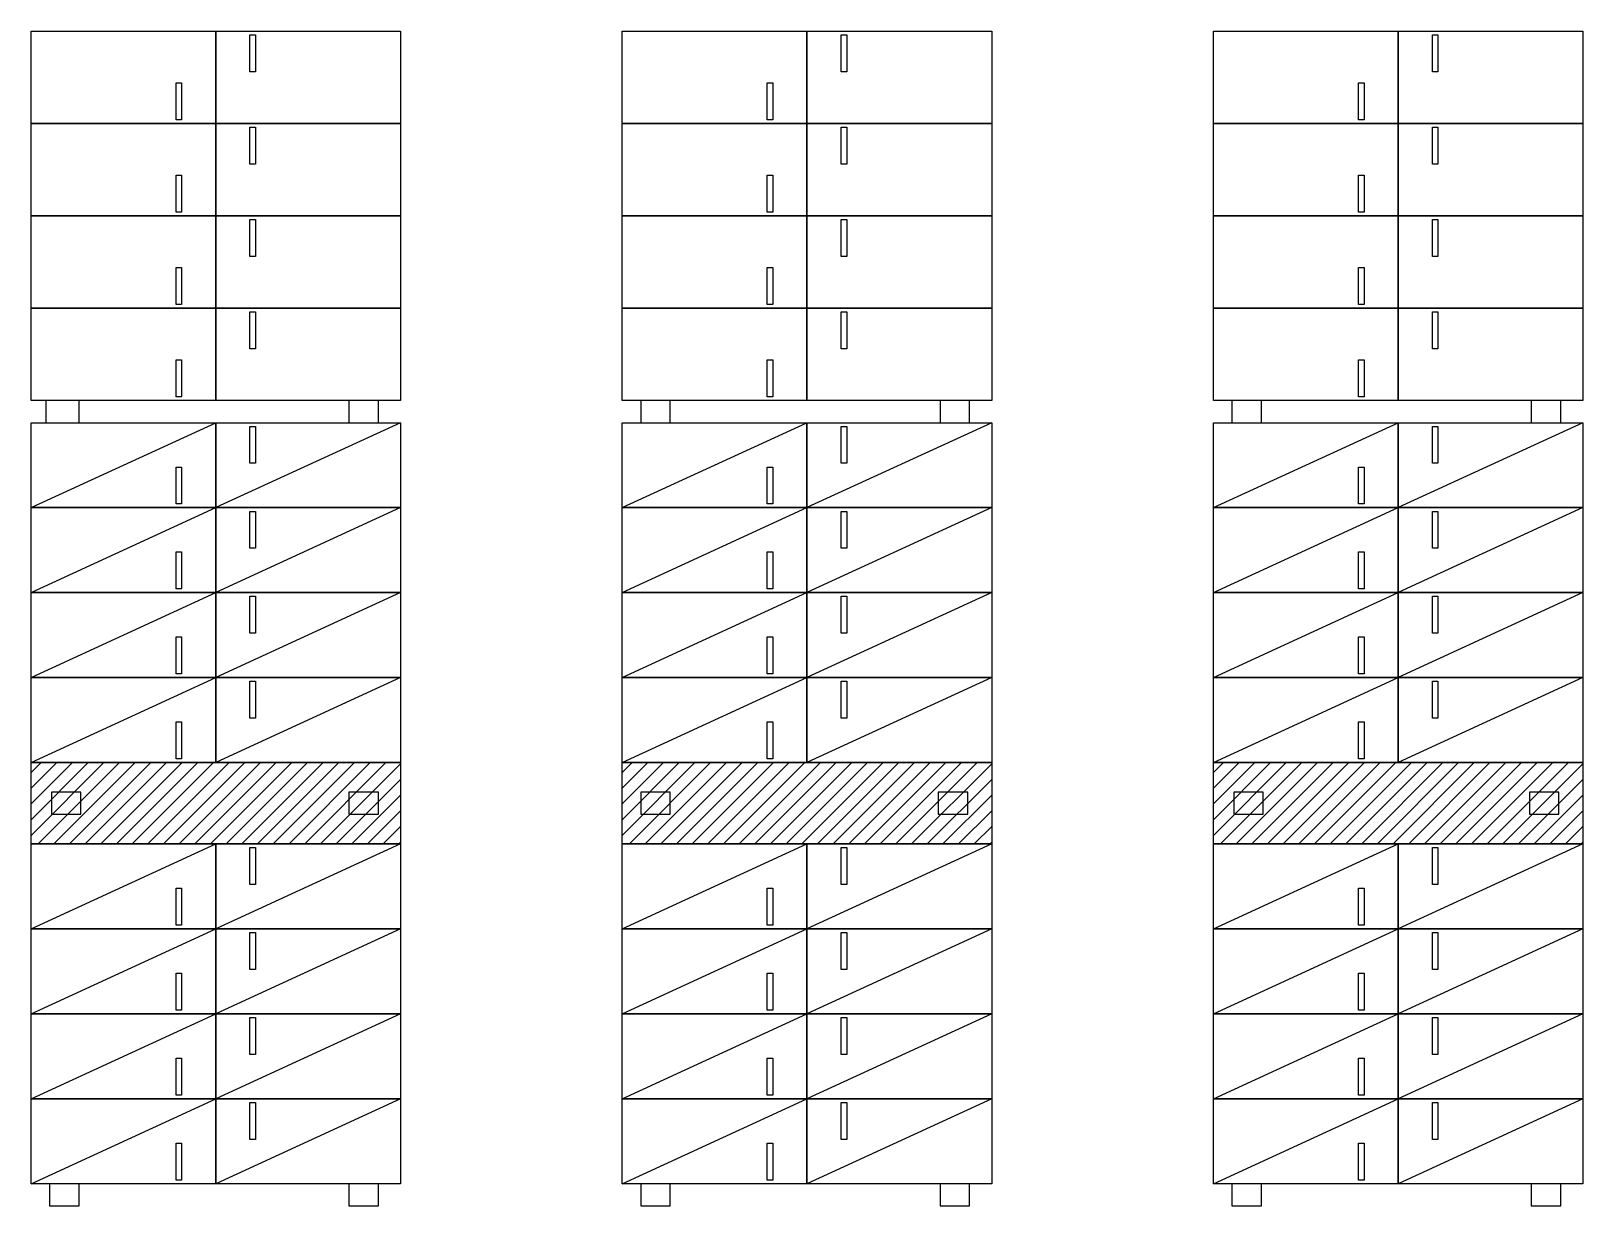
# Model space of a CAD drawing. Header units: millimetres. Extents: x -7614 to 421357, y 85218 to 341757.
# Drawn here: x 227220 to 269220, y 191627 to 223427 of the extents above; entities that cross this region are included whole.
import ezdxf

# ---------------------------------------------------------------- set-up
doc = ezdxf.new("R2010")
doc.units = ezdxf.units.MM
doc.header["$LTSCALE"] = 600
doc.header["$MEASUREMENT"] = 0
doc.layers.add('e-plan', color=9, linetype='CONTINUOUS')

msp = doc.modelspace()

# ---------------------------------------------------------------- linework, layer by layer
at = {"layer": 'e-plan'}
for p, q in [((227220, 220927), (227220, 223427)), ((227220, 223427), (232220, 223427)), ((232220, 223427), (232220, 220927)), ((232220, 220927), (232220, 223427)), ((232220, 223427), (237220, 223427)), ((233145, 223327), (233295, 223327)), ((233145, 222327), (233145, 223327)), ((233295, 223327), (233295, 222327)), ((237220, 223427), (237220, 220927)), ((243220, 220927), (243220, 223427)), ((243220, 223427), (248220, 223427)), ((248220, 223427), (248220, 220927)), ((248220, 220927), (248220, 223427)), ((248220, 223427), (253220, 223427)), ((249145, 223327), (249295, 223327)), ((249145, 222327), (249145, 223327)), ((249295, 223327), (249295, 222327)), ((253220, 223427), (253220, 220927)), ((259220, 220927), (259220, 223427)), ((259220, 223427), (264220, 223427)), ((264220, 223427), (264220, 220927)), ((264220, 220927), (264220, 223427)), ((264220, 223427), (269220, 223427)), ((265145, 223327), (265295, 223327)), ((265145, 222327), (265145, 223327)), ((265295, 223327), (265295, 222327)), ((269220, 223427), (269220, 220927)), ((233295, 222327), (233145, 222327)), ((249295, 222327), (249145, 222327)), ((265295, 222327), (265145, 222327)), ((231145, 221027), (231145, 222027)), ((231145, 222027), (231295, 222027)), ((231295, 222027), (231295, 221027)), ((247145, 221027), (247145, 222027)), ((247145, 222027), (247295, 222027)), ((247295, 222027), (247295, 221027)), ((263145, 221027), (263145, 222027)), ((263145, 222027), (263295, 222027)), ((263295, 222027), (263295, 221027)), ((232220, 220927), (227220, 220927)), ((227220, 218427), (227220, 220927)), ((227220, 220927), (232220, 220927)), ((231295, 221027), (231145, 221027)), ((232220, 220927), (232220, 218427)), ((237220, 220927), (232220, 220927)), ((232220, 218427), (232220, 220927)), ((232220, 220927), (237220, 220927)), ((237220, 220927), (237220, 218427)), ((243220, 218427), (243220, 220927)), ((243220, 220927), (248220, 220927)), ((248220, 220927), (243220, 220927)), ((247295, 221027), (247145, 221027)), ((248220, 220927), (248220, 218427)), ((253220, 220927), (248220, 220927)), ((248220, 218427), (248220, 220927)), ((248220, 220927), (253220, 220927)), ((253220, 220927), (253220, 218427)), ((259220, 218427), (259220, 220927)), ((259220, 220927), (264220, 220927)), ((264220, 220927), (259220, 220927)), ((263295, 221027), (263145, 221027)), ((264220, 220927), (264220, 218427)), ((269220, 220927), (264220, 220927)), ((264220, 218427), (264220, 220927)), ((264220, 220927), (269220, 220927)), ((269220, 220927), (269220, 218427)), ((233145, 220827), (233295, 220827)), ((233145, 219827), (233145, 220827)), ((233295, 220827), (233295, 219827)), ((249145, 220827), (249295, 220827)), ((249145, 219827), (249145, 220827)), ((249295, 220827), (249295, 219827)), ((265145, 220827), (265295, 220827)), ((265145, 219827), (265145, 220827)), ((265295, 220827), (265295, 219827)), ((233295, 219827), (233145, 219827)), ((249295, 219827), (249145, 219827)), ((265295, 219827), (265145, 219827)), ((231145, 218527), (231145, 219527)), ((231145, 219527), (231295, 219527)), ((231295, 219527), (231295, 218527)), ((247145, 218527), (247145, 219527)), ((247145, 219527), (247295, 219527)), ((247295, 219527), (247295, 218527)), ((263145, 218527), (263145, 219527)), ((263145, 219527), (263295, 219527)), ((263295, 219527), (263295, 218527)), ((232220, 218427), (227220, 218427)), ((227220, 215927), (227220, 218427)), ((227220, 218427), (232220, 218427)), ((231295, 218527), (231145, 218527)), ((232220, 218427), (232220, 215927)), ((237220, 218427), (232220, 218427)), ((232220, 215927), (232220, 218427)), ((232220, 218427), (237220, 218427)), ((237220, 218427), (237220, 215927)), ((243220, 215927), (243220, 218427)), ((243220, 218427), (248220, 218427)), ((248220, 218427), (243220, 218427)), ((247295, 218527), (247145, 218527)), ((248220, 218427), (248220, 215927)), ((253220, 218427), (248220, 218427)), ((248220, 215927), (248220, 218427)), ((248220, 218427), (253220, 218427)), ((253220, 218427), (253220, 215927)), ((259220, 215927), (259220, 218427)), ((259220, 218427), (264220, 218427)), ((264220, 218427), (259220, 218427)), ((263295, 218527), (263145, 218527)), ((264220, 218427), (264220, 215927)), ((269220, 218427), (264220, 218427)), ((264220, 215927), (264220, 218427)), ((264220, 218427), (269220, 218427)), ((269220, 218427), (269220, 215927)), ((233145, 218327), (233295, 218327)), ((233145, 217327), (233145, 218327)), ((233295, 218327), (233295, 217327)), ((249145, 218327), (249295, 218327)), ((249145, 217327), (249145, 218327)), ((249295, 218327), (249295, 217327)), ((265145, 218327), (265295, 218327)), ((265145, 217327), (265145, 218327)), ((265295, 218327), (265295, 217327)), ((233295, 217327), (233145, 217327)), ((249295, 217327), (249145, 217327)), ((265295, 217327), (265145, 217327)), ((231145, 216027), (231145, 217027)), ((231145, 217027), (231295, 217027)), ((231295, 217027), (231295, 216027)), ((247145, 216027), (247145, 217027)), ((247145, 217027), (247295, 217027)), ((247295, 217027), (247295, 216027)), ((263145, 216027), (263145, 217027)), ((263145, 217027), (263295, 217027)), ((263295, 217027), (263295, 216027)), ((227220, 213427), (227220, 215927)), ((227220, 215927), (232220, 215927)), ((232220, 215927), (227220, 215927)), ((231295, 216027), (231145, 216027)), ((232220, 215927), (232220, 213427)), ((237220, 215927), (232220, 215927)), ((232220, 213427), (232220, 215927)), ((232220, 215927), (237220, 215927)), ((237220, 215927), (237220, 213427)), ((243220, 213427), (243220, 215927)), ((243220, 215927), (248220, 215927)), ((248220, 215927), (243220, 215927)), ((247295, 216027), (247145, 216027)), ((248220, 215927), (248220, 213427)), ((253220, 215927), (248220, 215927)), ((248220, 213427), (248220, 215927)), ((248220, 215927), (253220, 215927)), ((253220, 215927), (253220, 213427)), ((259220, 213427), (259220, 215927)), ((259220, 215927), (264220, 215927)), ((264220, 215927), (259220, 215927)), ((263295, 216027), (263145, 216027)), ((264220, 215927), (264220, 213427)), ((269220, 215927), (264220, 215927)), ((264220, 213427), (264220, 215927)), ((264220, 215927), (269220, 215927)), ((269220, 215927), (269220, 213427)), ((233145, 215827), (233295, 215827)), ((233145, 214827), (233145, 215827)), ((233295, 215827), (233295, 214827)), ((249145, 215827), (249295, 215827)), ((249145, 214827), (249145, 215827)), ((249295, 215827), (249295, 214827)), ((265145, 215827), (265295, 215827)), ((265145, 214827), (265145, 215827)), ((265295, 215827), (265295, 214827)), ((233295, 214827), (233145, 214827)), ((249295, 214827), (249145, 214827)), ((265295, 214827), (265145, 214827)), ((231145, 213527), (231145, 214527)), ((231145, 214527), (231295, 214527)), ((231295, 214527), (231295, 213527)), ((247145, 213527), (247145, 214527)), ((247145, 214527), (247295, 214527)), ((247295, 214527), (247295, 213527)), ((263145, 213527), (263145, 214527)), ((263145, 214527), (263295, 214527)), ((263295, 214527), (263295, 213527)), ((232220, 213427), (227220, 213427)), ((231295, 213527), (231145, 213527)), ((237220, 213427), (232220, 213427)), ((248220, 213427), (243220, 213427)), ((247295, 213527), (247145, 213527)), ((253220, 213427), (248220, 213427)), ((264220, 213427), (259220, 213427)), ((263295, 213527), (263145, 213527)), ((269220, 213427), (264220, 213427)), ((227220, 210527), (232220, 212827)), ((227220, 210527), (227220, 212827)), ((227220, 212827), (232220, 212827)), ((237220, 212827), (232220, 210527)), ((232220, 212827), (232220, 210527)), ((232220, 210527), (232220, 212827)), ((232220, 212827), (237220, 212827)), ((233145, 212727), (233295, 212727)), ((233145, 211727), (233145, 212727)), ((233295, 212727), (233295, 211727)), ((237220, 212827), (237220, 210527)), ((243220, 210527), (248220, 212827)), ((243220, 210527), (243220, 212827)), ((243220, 212827), (248220, 212827)), ((253220, 212827), (248220, 210527)), ((248220, 212827), (248220, 210527)), ((248220, 210527), (248220, 212827)), ((248220, 212827), (253220, 212827)), ((249145, 212727), (249295, 212727)), ((249145, 211727), (249145, 212727)), ((249295, 212727), (249295, 211727)), ((253220, 212827), (253220, 210527)), ((259220, 210527), (264220, 212827)), ((259220, 210527), (259220, 212827)), ((259220, 212827), (264220, 212827)), ((269220, 212827), (264220, 210527)), ((264220, 212827), (264220, 210527)), ((264220, 210527), (264220, 212827)), ((264220, 212827), (269220, 212827)), ((265145, 212727), (265295, 212727)), ((265145, 211727), (265145, 212727)), ((265295, 212727), (265295, 211727)), ((269220, 212827), (269220, 210527)), ((233295, 211727), (233145, 211727)), ((249295, 211727), (249145, 211727)), ((265295, 211727), (265145, 211727)), ((231145, 210627), (231145, 211627)), ((231145, 211627), (231295, 211627)), ((231295, 211627), (231295, 210627)), ((247145, 210627), (247145, 211627)), ((247145, 211627), (247295, 211627)), ((247295, 211627), (247295, 210627)), ((263145, 210627), (263145, 211627)), ((263145, 211627), (263295, 211627)), ((263295, 211627), (263295, 210627)), ((227220, 208227), (232220, 210527)), ((227220, 208227), (227220, 210527)), ((227220, 210527), (232220, 210527)), ((232220, 210527), (227220, 210527)), ((231295, 210627), (231145, 210627)), ((237220, 210527), (232220, 208227)), ((232220, 210527), (232220, 208227)), ((232220, 208227), (232220, 210527)), ((232220, 210527), (237220, 210527)), ((237220, 210527), (232220, 210527)), ((233145, 210427), (233295, 210427)), ((233145, 209427), (233145, 210427)), ((233295, 210427), (233295, 209427)), ((237220, 210527), (237220, 208227)), ((243220, 208227), (248220, 210527)), ((243220, 208227), (243220, 210527)), ((243220, 210527), (248220, 210527)), ((248220, 210527), (243220, 210527)), ((247295, 210627), (247145, 210627)), ((253220, 210527), (248220, 208227)), ((248220, 210527), (248220, 208227)), ((248220, 208227), (248220, 210527)), ((248220, 210527), (253220, 210527)), ((253220, 210527), (248220, 210527)), ((249145, 210427), (249295, 210427)), ((249145, 209427), (249145, 210427)), ((249295, 210427), (249295, 209427)), ((253220, 210527), (253220, 208227)), ((259220, 208227), (264220, 210527)), ((259220, 208227), (259220, 210527)), ((259220, 210527), (264220, 210527)), ((264220, 210527), (259220, 210527)), ((263295, 210627), (263145, 210627)), ((269220, 210527), (264220, 208227)), ((264220, 210527), (264220, 208227)), ((264220, 208227), (264220, 210527)), ((264220, 210527), (269220, 210527)), ((269220, 210527), (264220, 210527)), ((265145, 210427), (265295, 210427)), ((265145, 209427), (265145, 210427)), ((265295, 210427), (265295, 209427)), ((269220, 210527), (269220, 208227)), ((231145, 208327), (231145, 209327)), ((231145, 209327), (231295, 209327)), ((231295, 209327), (231295, 208327)), ((233295, 209427), (233145, 209427)), ((247145, 208327), (247145, 209327)), ((247145, 209327), (247295, 209327)), ((247295, 209327), (247295, 208327)), ((249295, 209427), (249145, 209427)), ((263145, 208327), (263145, 209327)), ((263145, 209327), (263295, 209327)), ((263295, 209327), (263295, 208327)), ((265295, 209427), (265145, 209427)), ((231295, 208327), (231145, 208327)), ((247295, 208327), (247145, 208327)), ((263295, 208327), (263145, 208327)), ((227220, 205927), (232220, 208227)), ((227220, 205927), (227220, 208227)), ((227220, 208227), (232220, 208227)), ((232220, 208227), (227220, 208227)), ((237220, 208227), (232220, 205927)), ((232220, 208227), (232220, 205927)), ((232220, 205927), (232220, 208227)), ((232220, 208227), (237220, 208227)), ((237220, 208227), (232220, 208227)), ((233145, 208127), (233295, 208127)), ((233145, 207127), (233145, 208127)), ((233295, 208127), (233295, 207127)), ((237220, 208227), (237220, 205927)), ((243220, 205927), (248220, 208227)), ((243220, 205927), (243220, 208227)), ((243220, 208227), (248220, 208227)), ((248220, 208227), (243220, 208227)), ((253220, 208227), (248220, 205927)), ((248220, 208227), (248220, 205927)), ((248220, 205927), (248220, 208227)), ((248220, 208227), (253220, 208227)), ((253220, 208227), (248220, 208227)), ((249145, 208127), (249295, 208127)), ((249145, 207127), (249145, 208127)), ((249295, 208127), (249295, 207127)), ((253220, 208227), (253220, 205927)), ((259220, 205927), (264220, 208227)), ((259220, 205927), (259220, 208227)), ((259220, 208227), (264220, 208227)), ((264220, 208227), (259220, 208227)), ((269220, 208227), (264220, 205927)), ((264220, 208227), (264220, 205927)), ((264220, 205927), (264220, 208227)), ((264220, 208227), (269220, 208227)), ((269220, 208227), (264220, 208227)), ((265145, 208127), (265295, 208127)), ((265145, 207127), (265145, 208127)), ((265295, 208127), (265295, 207127)), ((269220, 208227), (269220, 205927)), ((233295, 207127), (233145, 207127)), ((249295, 207127), (249145, 207127)), ((265295, 207127), (265145, 207127)), ((231145, 206027), (231145, 207027)), ((231145, 207027), (231295, 207027)), ((231295, 207027), (231295, 206027)), ((247145, 206027), (247145, 207027)), ((247145, 207027), (247295, 207027)), ((247295, 207027), (247295, 206027)), ((263145, 206027), (263145, 207027)), ((263145, 207027), (263295, 207027)), ((263295, 207027), (263295, 206027)), ((227220, 203627), (232220, 205927)), ((227220, 203627), (227220, 205927)), ((227220, 205927), (232220, 205927)), ((232220, 205927), (227220, 205927)), ((231295, 206027), (231145, 206027)), ((237220, 205927), (232220, 203627)), ((232220, 205927), (232220, 203627)), ((232220, 203627), (232220, 205927)), ((232220, 205927), (237220, 205927)), ((237220, 205927), (232220, 205927)), ((233145, 205827), (233295, 205827)), ((233145, 204827), (233145, 205827)), ((233295, 205827), (233295, 204827)), ((237220, 205927), (237220, 203627)), ((243220, 203627), (248220, 205927)), ((243220, 203627), (243220, 205927)), ((243220, 205927), (248220, 205927)), ((248220, 205927), (243220, 205927)), ((247295, 206027), (247145, 206027)), ((253220, 205927), (248220, 203627)), ((248220, 205927), (248220, 203627)), ((248220, 203627), (248220, 205927)), ((248220, 205927), (253220, 205927)), ((253220, 205927), (248220, 205927)), ((249145, 205827), (249295, 205827)), ((249145, 204827), (249145, 205827)), ((249295, 205827), (249295, 204827)), ((253220, 205927), (253220, 203627)), ((259220, 203627), (264220, 205927)), ((259220, 203627), (259220, 205927)), ((259220, 205927), (264220, 205927)), ((264220, 205927), (259220, 205927)), ((263295, 206027), (263145, 206027)), ((269220, 205927), (264220, 203627)), ((264220, 205927), (264220, 203627)), ((264220, 203627), (264220, 205927)), ((264220, 205927), (269220, 205927)), ((269220, 205927), (264220, 205927)), ((265145, 205827), (265295, 205827)), ((265145, 204827), (265145, 205827)), ((265295, 205827), (265295, 204827)), ((269220, 205927), (269220, 203627)), ((231145, 203727), (231145, 204727)), ((231145, 204727), (231295, 204727)), ((231295, 204727), (231295, 203727)), ((233295, 204827), (233145, 204827)), ((247145, 203727), (247145, 204727)), ((247145, 204727), (247295, 204727)), ((247295, 204727), (247295, 203727)), ((249295, 204827), (249145, 204827)), ((263145, 203727), (263145, 204727)), ((263145, 204727), (263295, 204727)), ((263295, 204727), (263295, 203727)), ((265295, 204827), (265145, 204827)), ((231295, 203727), (231145, 203727)), ((247295, 203727), (247145, 203727)), ((263295, 203727), (263145, 203727)), ((227220, 203627), (237220, 203627)), ((227220, 201427), (227220, 203627)), ((227220, 203355), (227492, 203627)), ((227220, 202931), (227916, 203627)), ((227220, 202507), (228341, 203627)), ((227220, 202082), (228765, 203627)), ((227220, 201658), (229189, 203627)), ((232220, 203627), (227220, 203627)), ((227413, 201427), (229613, 203627)), ((227838, 201427), (230038, 203627)), ((228262, 201427), (230462, 203627)), ((228686, 201427), (230886, 203627)), ((229110, 201427), (231310, 203627)), ((229535, 201427), (231735, 203627)), ((229959, 201427), (232159, 203627)), ((230383, 201427), (232583, 203627)), ((230807, 201427), (233007, 203627)), ((231232, 201427), (233432, 203627)), ((231656, 201427), (233856, 203627)), ((232080, 201427), (234280, 203627)), ((237220, 203627), (232220, 203627)), ((232504, 201427), (234704, 203627)), ((232929, 201427), (235129, 203627)), ((233353, 201427), (235553, 203627)), ((233777, 201427), (235977, 203627)), ((234202, 201427), (236402, 203627)), ((234626, 201427), (236826, 203627)), ((235050, 201427), (237220, 203597)), ((237220, 203627), (237220, 201427)), ((243220, 203627), (253220, 203627)), ((243220, 201427), (243220, 203627)), ((243220, 203355), (243492, 203627)), ((243220, 202931), (243916, 203627)), ((243220, 202507), (244341, 203627)), ((243220, 202082), (244765, 203627)), ((243220, 201658), (245189, 203627)), ((248220, 203627), (243220, 203627)), ((243413, 201427), (245613, 203627)), ((243838, 201427), (246038, 203627)), ((244262, 201427), (246462, 203627)), ((244686, 201427), (246886, 203627)), ((245110, 201427), (247310, 203627)), ((245535, 201427), (247735, 203627)), ((245959, 201427), (248159, 203627)), ((246383, 201427), (248583, 203627)), ((246807, 201427), (249007, 203627)), ((247232, 201427), (249432, 203627)), ((247656, 201427), (249856, 203627)), ((248080, 201427), (250280, 203627)), ((253220, 203627), (248220, 203627)), ((248504, 201427), (250704, 203627)), ((248929, 201427), (251129, 203627)), ((249353, 201427), (251553, 203627)), ((249777, 201427), (251977, 203627)), ((250202, 201427), (252402, 203627)), ((250626, 201427), (252826, 203627)), ((251050, 201427), (253220, 203597)), ((253220, 203627), (253220, 201427)), ((259220, 203627), (269220, 203627)), ((259220, 201427), (259220, 203627)), ((259220, 203355), (259492, 203627)), ((259220, 202931), (259916, 203627)), ((259220, 202507), (260341, 203627)), ((259220, 202082), (260765, 203627)), ((259220, 201658), (261189, 203627)), ((264220, 203627), (259220, 203627)), ((259413, 201427), (261613, 203627)), ((259838, 201427), (262038, 203627)), ((260262, 201427), (262462, 203627)), ((260686, 201427), (262886, 203627)), ((261110, 201427), (263310, 203627)), ((261535, 201427), (263735, 203627)), ((261959, 201427), (264159, 203627)), ((262383, 201427), (264583, 203627)), ((262807, 201427), (265007, 203627)), ((263232, 201427), (265432, 203627)), ((263656, 201427), (265856, 203627)), ((264080, 201427), (266280, 203627)), ((269220, 203627), (264220, 203627)), ((264504, 201427), (266704, 203627)), ((264929, 201427), (267129, 203627)), ((265353, 201427), (267553, 203627)), ((265777, 201427), (267977, 203627)), ((266202, 201427), (268402, 203627)), ((266626, 201427), (268826, 203627)), ((267050, 201427), (269220, 203597)), ((269220, 203627), (269220, 201427)), ((235474, 201427), (237220, 203173)), ((251474, 201427), (253220, 203173)), ((267474, 201427), (269220, 203173)), ((235899, 201427), (237220, 202748)), ((251899, 201427), (253220, 202748)), ((267899, 201427), (269220, 202748)), ((236323, 201427), (237220, 202324)), ((252323, 201427), (253220, 202324)), ((268323, 201427), (269220, 202324)), ((236747, 201427), (237220, 201900)), ((252747, 201427), (253220, 201900)), ((268747, 201427), (269220, 201900)), ((237220, 201427), (227220, 201427)), ((227220, 199127), (232220, 201427)), ((227220, 199127), (227220, 201427)), ((227220, 201427), (232220, 201427)), ((237220, 201427), (232220, 199127)), ((232220, 201427), (232220, 199127)), ((232220, 199127), (232220, 201427)), ((232220, 201427), (237220, 201427)), ((233145, 201327), (233295, 201327)), ((233145, 200327), (233145, 201327)), ((233295, 201327), (233295, 200327)), ((237171, 201427), (237220, 201476)), ((237220, 201427), (237220, 199127)), ((253220, 201427), (243220, 201427)), ((243220, 199127), (248220, 201427)), ((243220, 199127), (243220, 201427)), ((243220, 201427), (248220, 201427)), ((253220, 201427), (248220, 199127)), ((248220, 201427), (248220, 199127)), ((248220, 199127), (248220, 201427)), ((248220, 201427), (253220, 201427)), ((249145, 201327), (249295, 201327)), ((249145, 200327), (249145, 201327)), ((249295, 201327), (249295, 200327)), ((253171, 201427), (253220, 201476)), ((253220, 201427), (253220, 199127)), ((269220, 201427), (259220, 201427)), ((259220, 199127), (264220, 201427)), ((259220, 199127), (259220, 201427)), ((259220, 201427), (264220, 201427)), ((269220, 201427), (264220, 199127)), ((264220, 201427), (264220, 199127)), ((264220, 199127), (264220, 201427)), ((264220, 201427), (269220, 201427)), ((265145, 201327), (265295, 201327)), ((265145, 200327), (265145, 201327)), ((265295, 201327), (265295, 200327)), ((269171, 201427), (269220, 201476)), ((269220, 201427), (269220, 199127)), ((231145, 199227), (231145, 200227)), ((231145, 200227), (231295, 200227)), ((231295, 200227), (231295, 199227)), ((233295, 200327), (233145, 200327)), ((247145, 199227), (247145, 200227)), ((247145, 200227), (247295, 200227)), ((247295, 200227), (247295, 199227)), ((249295, 200327), (249145, 200327)), ((263145, 199227), (263145, 200227)), ((263145, 200227), (263295, 200227)), ((263295, 200227), (263295, 199227)), ((265295, 200327), (265145, 200327)), ((227220, 196827), (232220, 199127)), ((227220, 196827), (227220, 199127)), ((227220, 199127), (232220, 199127)), ((232220, 199127), (227220, 199127)), ((231295, 199227), (231145, 199227)), ((237220, 199127), (232220, 196827)), ((232220, 199127), (232220, 196827)), ((232220, 196827), (232220, 199127)), ((232220, 199127), (237220, 199127)), ((237220, 199127), (232220, 199127)), ((237220, 199127), (237220, 196827)), ((243220, 196827), (248220, 199127)), ((243220, 196827), (243220, 199127)), ((243220, 199127), (248220, 199127)), ((248220, 199127), (243220, 199127)), ((247295, 199227), (247145, 199227)), ((253220, 199127), (248220, 196827)), ((248220, 199127), (248220, 196827)), ((248220, 196827), (248220, 199127)), ((248220, 199127), (253220, 199127)), ((253220, 199127), (248220, 199127)), ((253220, 199127), (253220, 196827)), ((259220, 196827), (264220, 199127)), ((259220, 196827), (259220, 199127)), ((259220, 199127), (264220, 199127)), ((264220, 199127), (259220, 199127)), ((263295, 199227), (263145, 199227)), ((269220, 199127), (264220, 196827)), ((264220, 199127), (264220, 196827)), ((264220, 196827), (264220, 199127)), ((264220, 199127), (269220, 199127)), ((269220, 199127), (264220, 199127)), ((269220, 199127), (269220, 196827)), ((233145, 199027), (233295, 199027)), ((233145, 198027), (233145, 199027)), ((233295, 199027), (233295, 198027)), ((249145, 199027), (249295, 199027)), ((249145, 198027), (249145, 199027)), ((249295, 199027), (249295, 198027)), ((265145, 199027), (265295, 199027)), ((265145, 198027), (265145, 199027)), ((265295, 199027), (265295, 198027)), ((231145, 196927), (231145, 197927)), ((231145, 197927), (231295, 197927)), ((231295, 197927), (231295, 196927)), ((233295, 198027), (233145, 198027)), ((247145, 196927), (247145, 197927)), ((247145, 197927), (247295, 197927)), ((247295, 197927), (247295, 196927)), ((249295, 198027), (249145, 198027)), ((263145, 196927), (263145, 197927)), ((263145, 197927), (263295, 197927)), ((263295, 197927), (263295, 196927)), ((265295, 198027), (265145, 198027)), ((227220, 194527), (232220, 196827)), ((227220, 194527), (227220, 196827)), ((227220, 196827), (232220, 196827)), ((232220, 196827), (227220, 196827)), ((231295, 196927), (231145, 196927)), ((237220, 196827), (232220, 194527)), ((232220, 196827), (232220, 194527)), ((232220, 194527), (232220, 196827)), ((232220, 196827), (237220, 196827)), ((237220, 196827), (232220, 196827)), ((233145, 196727), (233295, 196727)), ((233145, 195727), (233145, 196727)), ((233295, 196727), (233295, 195727)), ((237220, 196827), (237220, 194527)), ((243220, 194527), (248220, 196827)), ((243220, 194527), (243220, 196827)), ((243220, 196827), (248220, 196827)), ((248220, 196827), (243220, 196827)), ((247295, 196927), (247145, 196927)), ((253220, 196827), (248220, 194527)), ((248220, 196827), (248220, 194527)), ((248220, 194527), (248220, 196827)), ((248220, 196827), (253220, 196827)), ((253220, 196827), (248220, 196827)), ((249145, 196727), (249295, 196727)), ((249145, 195727), (249145, 196727)), ((249295, 196727), (249295, 195727)), ((253220, 196827), (253220, 194527)), ((259220, 194527), (264220, 196827)), ((259220, 194527), (259220, 196827)), ((259220, 196827), (264220, 196827)), ((264220, 196827), (259220, 196827)), ((263295, 196927), (263145, 196927)), ((269220, 196827), (264220, 194527)), ((264220, 196827), (264220, 194527)), ((264220, 194527), (264220, 196827)), ((264220, 196827), (269220, 196827)), ((269220, 196827), (264220, 196827)), ((265145, 196727), (265295, 196727)), ((265145, 195727), (265145, 196727)), ((265295, 196727), (265295, 195727)), ((269220, 196827), (269220, 194527)), ((233295, 195727), (233145, 195727)), ((249295, 195727), (249145, 195727)), ((265295, 195727), (265145, 195727)), ((231145, 194627), (231145, 195627)), ((231145, 195627), (231295, 195627)), ((231295, 195627), (231295, 194627)), ((247145, 194627), (247145, 195627)), ((247145, 195627), (247295, 195627)), ((247295, 195627), (247295, 194627)), ((263145, 194627), (263145, 195627)), ((263145, 195627), (263295, 195627)), ((263295, 195627), (263295, 194627)), ((227220, 192227), (232220, 194527)), ((227220, 192227), (227220, 194527)), ((227220, 194527), (232220, 194527)), ((232220, 194527), (227220, 194527)), ((231295, 194627), (231145, 194627)), ((237220, 194527), (232220, 192227)), ((232220, 194527), (232220, 192227)), ((232220, 192227), (232220, 194527)), ((232220, 194527), (237220, 194527)), ((237220, 194527), (232220, 194527)), ((237220, 194527), (237220, 192227)), ((243220, 192227), (248220, 194527)), ((243220, 192227), (243220, 194527)), ((243220, 194527), (248220, 194527)), ((248220, 194527), (243220, 194527)), ((247295, 194627), (247145, 194627)), ((253220, 194527), (248220, 192227)), ((248220, 194527), (248220, 192227)), ((248220, 192227), (248220, 194527)), ((248220, 194527), (253220, 194527)), ((253220, 194527), (248220, 194527)), ((253220, 194527), (253220, 192227)), ((259220, 192227), (264220, 194527)), ((259220, 192227), (259220, 194527)), ((259220, 194527), (264220, 194527)), ((264220, 194527), (259220, 194527)), ((263295, 194627), (263145, 194627)), ((269220, 194527), (264220, 192227)), ((264220, 194527), (264220, 192227)), ((264220, 192227), (264220, 194527)), ((264220, 194527), (269220, 194527)), ((269220, 194527), (264220, 194527)), ((269220, 194527), (269220, 192227)), ((233145, 194427), (233295, 194427)), ((233145, 193427), (233145, 194427)), ((233295, 194427), (233295, 193427)), ((249145, 194427), (249295, 194427)), ((249145, 193427), (249145, 194427)), ((249295, 194427), (249295, 193427)), ((265145, 194427), (265295, 194427)), ((265145, 193427), (265145, 194427)), ((265295, 194427), (265295, 193427)), ((231145, 192327), (231145, 193327)), ((231145, 193327), (231295, 193327)), ((231295, 193327), (231295, 192327)), ((233295, 193427), (233145, 193427)), ((247145, 192327), (247145, 193327)), ((247145, 193327), (247295, 193327)), ((247295, 193327), (247295, 192327)), ((249295, 193427), (249145, 193427)), ((263145, 192327), (263145, 193327)), ((263145, 193327), (263295, 193327)), ((263295, 193327), (263295, 192327)), ((265295, 193427), (265145, 193427)), ((232220, 192227), (227220, 192227)), ((231295, 192327), (231145, 192327)), ((237220, 192227), (232220, 192227)), ((248220, 192227), (243220, 192227)), ((247295, 192327), (247145, 192327)), ((253220, 192227), (248220, 192227)), ((264220, 192227), (259220, 192227)), ((263295, 192327), (263145, 192327)), ((269220, 192227), (264220, 192227))]:
    msp.add_line(p, q, dxfattribs=at)
at = {"layer": 'e-plan', "ltscale": 0.5}
for p, q in [((228520, 213427), (227620, 213427)), ((227620, 213427), (227620, 212827)), ((228520, 212827), (228520, 213427)), ((236620, 213427), (235820, 213427)), ((235820, 213427), (235820, 212827)), ((236620, 212827), (236620, 213427)), ((244520, 213427), (243720, 213427)), ((243720, 213427), (243720, 212827)), ((244520, 212827), (244520, 213427)), ((252620, 213427), (251820, 213427)), ((251820, 213427), (251820, 212827)), ((252620, 212827), (252620, 213427)), ((260520, 213427), (259720, 213427)), ((259720, 213427), (259720, 212827)), ((260520, 212827), (260520, 213427)), ((268620, 213427), (267820, 213427)), ((267820, 213427), (267820, 212827)), ((268620, 213427), (267820, 213427)), ((267820, 213427), (267820, 212827)), ((268620, 212827), (268620, 213427)), ((268620, 212827), (268620, 213427)), ((227620, 212827), (228520, 212827)), ((235820, 212827), (236620, 212827)), ((243720, 212827), (244520, 212827)), ((251820, 212827), (252620, 212827)), ((259720, 212827), (260520, 212827)), ((267820, 212827), (268620, 212827)), ((267820, 212827), (268620, 212827)), ((228570, 202827), (227770, 202827)), ((227770, 202827), (227770, 202227)), ((228570, 202227), (228570, 202827)), ((236620, 202827), (235820, 202827)), ((235820, 202827), (235820, 202227)), ((236620, 202227), (236620, 202827)), ((244520, 202827), (243720, 202827)), ((243720, 202827), (243720, 202227)), ((244520, 202227), (244520, 202827)), ((252570, 202827), (251770, 202827)), ((251770, 202827), (251770, 202227)), ((252570, 202227), (252570, 202827)), ((260570, 202827), (259770, 202827)), ((259770, 202827), (259770, 202227)), ((260570, 202227), (260570, 202827)), ((268570, 202827), (267770, 202827)), ((267770, 202827), (267770, 202227)), ((268570, 202227), (268570, 202827)), ((227770, 202227), (228570, 202227)), ((235820, 202227), (236620, 202227)), ((243720, 202227), (244520, 202227)), ((251770, 202227), (252570, 202227)), ((259770, 202227), (260570, 202227)), ((267770, 202227), (268570, 202227)), ((228520, 192227), (227720, 192227)), ((227720, 192227), (227720, 191627)), ((228520, 191627), (228520, 192227)), ((236620, 192227), (235820, 192227)), ((235820, 192227), (235820, 191627)), ((236620, 191627), (236620, 192227)), ((244520, 192227), (243720, 192227)), ((243720, 192227), (243720, 191627)), ((244520, 191627), (244520, 192227)), ((252620, 192227), (251820, 192227)), ((251820, 192227), (251820, 191627)), ((252620, 191627), (252620, 192227)), ((260520, 192227), (259720, 192227)), ((259720, 192227), (259720, 191627)), ((260520, 191627), (260520, 192227)), ((268620, 192227), (267820, 192227)), ((267820, 192227), (267820, 191627)), ((268620, 191627), (268620, 192227)), ((227720, 191627), (228520, 191627)), ((235820, 191627), (236620, 191627)), ((243720, 191627), (244520, 191627)), ((251820, 191627), (252620, 191627)), ((259720, 191627), (260520, 191627)), ((267820, 191627), (268620, 191627))]:
    msp.add_line(p, q, dxfattribs=at)

doc.saveas('drawing.dxf')
